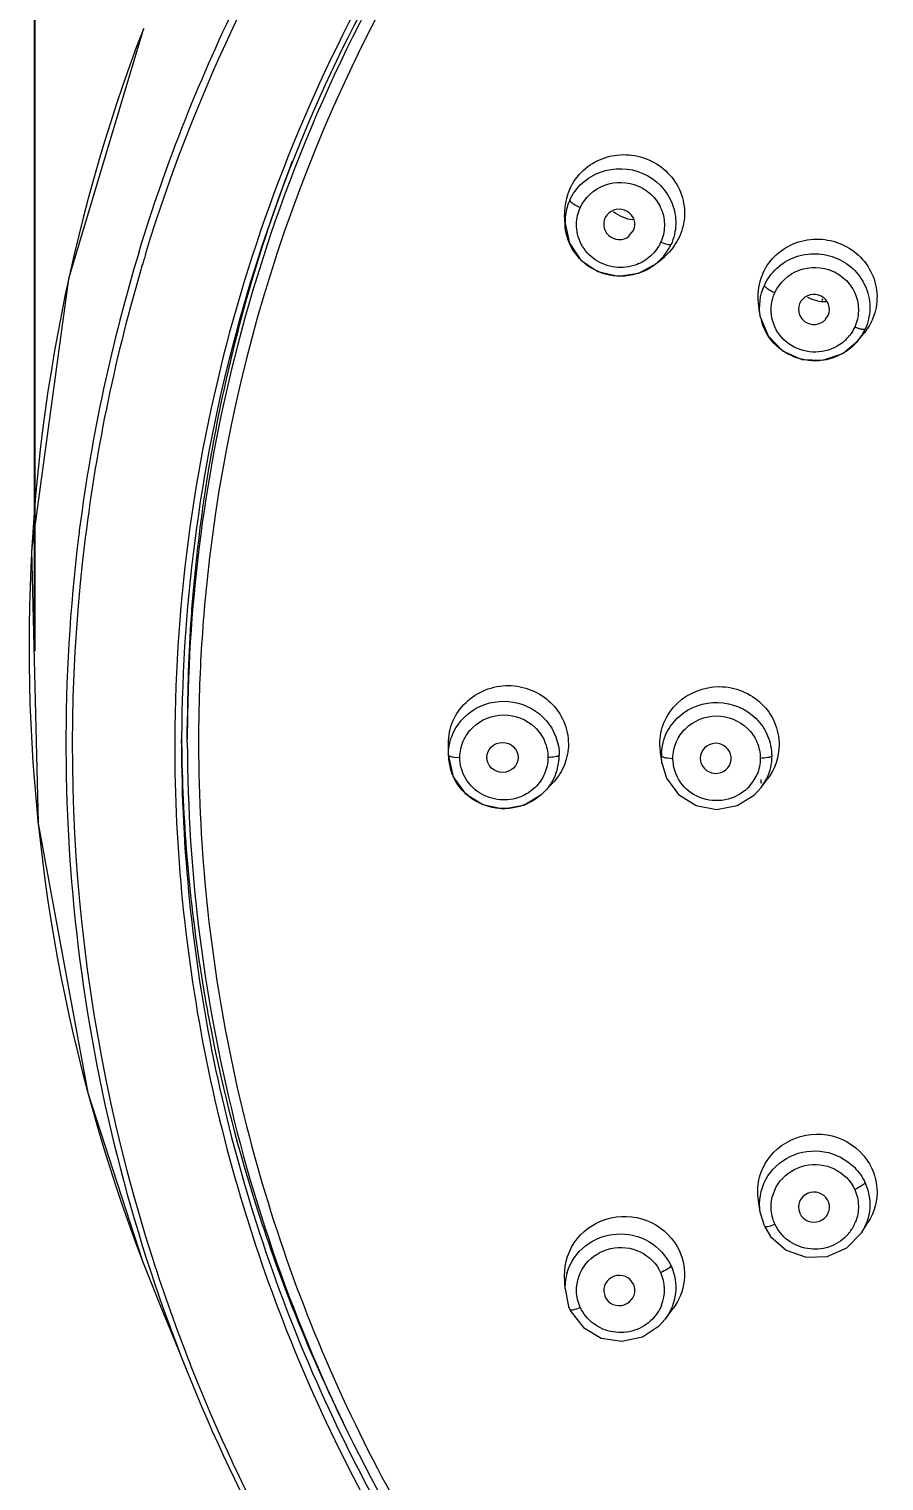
# Model space of a CAD drawing. Extents: x 8886 to 9306, y -19565 to -18971.
# Drawn here: x 8999.42 to 9016.12, y -19069.32 to -19040.98 of the extents above; entities that cross this region are included whole.
import ezdxf

# ---------------------------------------------------------------- set-up
doc = ezdxf.new("R2010")
doc.units = 0
doc.header["$MEASUREMENT"] = 0
doc.linetypes.add('HIDDEN2', pattern=[4.7625, 3.175, -1.5875])
doc.layers.get('DEFPOINTS').update_dxf_attribs({"linetype": 'CONTINUOUS'})
doc.layers.add('1', color=4, linetype='HIDDEN2', lineweight=13)
doc.layers.add('5', color=2, linetype='CONTINUOUS', lineweight=9)
doc.styles.get("Standard").update_dxf_attribs({"font": ''})
doc.styles.get('Standard').set_extended_font_data('Gulim')
doc.dimstyles.new('STANDARD$0', dxfattribs={"dimtxt": 3.5, "dimasz": 2.5, "dimexe": 0.7, "dimexo": 0.7, "dimgap": 0.5, "dimtad": 3, "dimdec": 4, "dimdsep": 46, "dimtxsty": 'Standard', "dimcen": 0, "dimclrd": 2, "dimclre": 2, "dimclrt": 4, "dimadec": 0, "dimazin": 0, "dimtp": 0.2, "dimtm": 0.1, "dimtfac": 0.5, "dimtdec": 4, "dimtmove": 1, "dimatfit": 3, "dimfxl": 1, "dimtolj": 1, "dimarcsym": 0})

# ---------------------------------------------------------------- blocks, each defined once
blk = doc.blocks.new('*D22')
at = {"layer": '5', "color": 2, "lineweight": -2, "transparency": 16777216}
for p, q in [((8999.535, -19053.123), (8999.535, -19011.678)), ((9070.495, -19053.551), (9070.495, -19011.678)), ((9004.535, -19012.378), (9065.495, -19012.378))]:
    blk.add_line(p, q, dxfattribs=at)
at = {"layer": '5', "color": 2, "transparency": 16777216}
for points in [[(9004.535, -19011.545), (9004.535, -19013.212), (8999.535, -19012.378)], [(9065.495, -19011.545), (9065.495, -19013.212), (9070.495, -19012.378)]]:
    blk.add_solid(points, dxfattribs=at)
at = {"layer": 'DEFPOINTS', "color": 0, "transparency": 16777216}
for p in [(9070.495, -19012.378), (8999.535, -19053.823), (9070.495, -19054.251)]:
    blk.add_point(p, dxfattribs=at)
at = {"layer": '5', "color": 4, "transparency": 16777216, "insert": (9033.41, -19008.014), "char_height": 5, "attachment_point": 5, "bg_fill": 3, "box_fill_scale": 1.25, "bg_fill_color": 256, "bg_fill_true_color": 13158600, "bg_fill_transparency": 0}
blk.add_mtext('\\A1;94.6', dxfattribs=at)

msp = doc.modelspace()

# ---------------------------------------------------------------- linework, layer by layer
at = {"layer": '1', "color": 7, "linetype": 'Continuous'}
for p, q in [((9010.081, -19044.41), (9010.187, -19044.463)), ((9009.889, -19044.788), (9009.882, -19044.606)), ((9009.889, -19044.789), (9009.889, -19044.775)), ((9011.135, -19045.015), (9011.226, -19044.912)), ((9011.688, -19045.543), (9011.677, -19045.553)), ((9011.688, -19045.543), (9011.829, -19045.423)), ((9014.919, -19046.243), (9014.904, -19046.283)), ((9013.709, -19046.609), (9013.672, -19046.418)), ((9014.974, -19046.645), (9015.028, -19046.573)), ((9015.642, -19046.832), (9015.546, -19046.797)), ((9015.601, -19047.074), (9015.721, -19046.931)), ((9015.609, -19047.064), (9015.601, -19047.073)), ((9002.855, -19052.162), (9002.85, -19052.219)), ((9002.512, -19054.845), (9002.512, -19054.592)), ((9002.267, -19054.845), (9002.267, -19054.917)), ((9002.401, -19054.837), (9002.401, -19054.917)), ((9002.401, -19054.917), (9002.401, -19054.849)), ((9002.512, -19054.908), (9002.512, -19054.845)), ((9007.611, -19055.145), (9007.611, -19054.924)), ((9011.751, -19055.104), (9011.739, -19054.942)), ((9007.612, -19055.173), (9007.611, -19055.145)), ((9007.612, -19055.174), (9007.706, -19055.576)), ((9007.721, -19055.191), (9007.836, -19055.199)), ((9008.365, -19055.199), (9008.365, -19055.209)), ((9011.784, -19055.322), (9011.751, -19055.104)), ((9011.782, -19055.314), (9011.771, -19055.164)), ((9011.883, -19055.208), (9011.996, -19055.216)), ((9012.53, -19055.216), (9012.538, -19055.268)), ((9011.784, -19055.322), (9011.87, -19055.603)), ((9009.434, -19055.918), (9009.471, -19055.882)), ((9009.489, -19055.864), (9009.472, -19055.882)), ((9009.489, -19055.864), (9009.644, -19055.702)), ((9013.591, -19055.926), (9013.725, -19055.776)), ((9013.717, -19055.787), (9013.845, -19055.618)), ((9013.725, -19055.776), (9013.717, -19055.787)), ((9013.701, -19064.078), (9013.665, -19063.846)), ((9013.782, -19064.345), (9013.701, -19064.078)), ((9014.457, -19064.032), (9014.475, -19064.098)), ((9013.783, -19064.349), (9013.904, -19064.551)), ((9015.679, -19064.477), (9015.806, -19064.28)), ((9001.637, -19065.033), (9002.012, -19065.973)), ((9009.889, -19065.575), (9009.881, -19065.321)), ((9010.65, -19065.624), (9010.67, -19065.726)), ((9009.982, -19065.974), (9010.004, -19066.018)), ((9010.004, -19066.018), (9010.248, -19066.329)), ((9011.847, -19066.162), (9012.001, -19065.957)), ((9011.737, -19066.287), (9011.838, -19066.174)), ((9002.601, -19067.122), (9002.567, -19067.038))]:
    msp.add_line(p, q, dxfattribs=at)
for points in [[(9001.654, -19040.969), (9000.193, -19045.854), (8999.471, -19051.158), (8999.599, -19056.488), (9000.572, -19061.746), (9001.637, -19065.033)], [(9009.889, -19044.774), (9009.975, -19045.159), (9010.2, -19045.488), (9010.533, -19045.713), (9010.929, -19045.804), (9011.331, -19045.746), (9011.677, -19045.553)], [(9013.709, -19046.609), (9013.856, -19046.968), (9014.139, -19047.261), (9014.515, -19047.429), (9014.927, -19047.446), (9015.316, -19047.312), (9015.609, -19047.064)], [(9007.706, -19055.576), (9007.94, -19055.901), (9008.282, -19056.12), (9008.683, -19056.2), (9009.086, -19056.129), (9009.434, -19055.918)], [(9011.87, -19055.603), (9012.107, -19055.925), (9012.449, -19056.139), (9012.849, -19056.214), (9013.248, -19056.139), (9013.591, -19055.926)], [(9013.904, -19064.551), (9014.21, -19064.82), (9014.598, -19064.957), (9015.012, -19064.942), (9015.39, -19064.775), (9015.678, -19064.479)], [(9009.889, -19065.57), (9009.959, -19065.919), (9009.982, -19065.974)], [(9002.012, -19065.973), (9002.169, -19066.352), (9002.345, -19066.784), (9002.501, -19067.172)], [(9010.248, -19066.329), (9010.597, -19066.533), (9011.001, -19066.597), (9011.4, -19066.51), (9011.737, -19066.287)]]:
    msp.add_lwpolyline(points, dxfattribs=at)
for centre, radius, start, end in [((9033.371, -19054.996), 31.104, 148.6596, 179.2553), ((9033.365, -19054.946), 30.964, 148.7391, 179.3319), ((9033.441, -19054.946), 30.712, 148.7771, 174.7992), ((9033.594, -19054.965), 31.098, 148.909, 165.4681), ((9033.047, -19053.027), 33.626, 159.0031, 200.9188), ((9033.449, -19054.66), 30.946, 158.9755, 164.211), ((9010.989, -19044.562), 1.108, 155.3983, 175.9806), ((9010.979, -19044.56), 1.098, 176.0183, 182.4047), ((9010.918, -19044.749), 1.03, 155.4239, 172.3241), ((9010.904, -19044.746), 1.015, 172.3619, 181.6057), ((9033.191, -19054.951), 33.053, 163.0773, 172.6493), ((9033.047, -19054.938), 32.776, 163.0469, 163.4188), ((9011.005, -19044.744), 1.051, 310.5255, 330.8745), ((9011.09, -19044.558), 1.138, 310.517, 314.8331), ((9011.03, -19044.759), 1.022, 330.9149, 335.3455), ((9033.107, -19054.954), 32.838, 163.4226, 172.9231), ((9014.756, -19046.208), 1.105, 155.3987, 190.9888), ((9033.279, -19054.61), 30.768, 164.2149, 167.1717), ((9014.709, -19046.406), 1.02, 191.4687, 196.4942), ((9014.864, -19046.209), 1.12, 324.6363, 335.3124), ((9014.784, -19046.442), 0.841, 312.525, 321.8905), ((9014.798, -19046.4), 1.048, 315.0676, 320.022), ((9014.796, -19046.399), 1.05, 320.69, 330.1407), ((9014.82, -19046.412), 1.023, 330.1513, 335.3421), ((9014.848, -19046.198), 1.139, 320.0003, 324.662), ((9033.227, -19054.851), 30.715, 165.5023, 179.5178), ((9033.267, -19054.606), 30.755, 167.1734, 174.9), ((9032.962, -19054.915), 32.822, 172.6609, 172.9758), ((9033.1, -19054.921), 32.959, 172.9947, 201.8204), ((9033.04, -19054.97), 32.774, 172.8808, 197.7737), ((9033.114, -19054.588), 30.602, 174.9077, 175.9945), ((9033.176, -19054.592), 30.664, 175.9957, 180.0015), ((9033.172, -19054.898), 30.44, 175.1194, 178.5133), ((9033.12, -19054.894), 30.388, 174.9485, 175.1184), ((9033.196, -19054.899), 30.464, 178.513, 179.3641), ((9033.174, -19054.967), 30.907, 179.3041, 179.7749), ((9033.037, -19054.918), 30.636, 179.3777, 179.8485), ((9033.188, -19054.845), 30.676, 179.5279, 180), ((9033.203, -19054.588), 30.804, 180.6118, 188.8616), ((9033.355, -19054.824), 30.843, 180.1551, 208.7639), ((9008.623, -19055.144), 1.011, 181.6534, 185.4739), ((9008.643, -19055.142), 1.032, 185.5002, 200.372), ((9008.75, -19055.153), 1.026, 339.4383, 355.2766), ((9008.77, -19055.155), 1.006, 355.2992, 359.9835), ((9012.772, -19055.164), 1.001, 176.8762, 179.9884), ((9012.885, -19055.21), 0.819, 326.2955, 336.7115), ((9008.826, -19054.918), 1.133, 316.2213, 318.4557), ((9012.873, -19055.203), 0.833, 314.1176, 326.2908), ((9033.847, -19054.048), 20.198, 184.4872, 184.6999), ((9012.89, -19055.161), 1.037, 323.6368, 334.5267), ((9033.259, -19054.577), 30.861, 188.8658, 190.7479), ((9033.316, -19054.564), 30.919, 190.7527, 197.3941), ((9033.469, -19054.514), 31.079, 197.3965, 201.2183), ((9014.788, -19063.957), 0.835, 315.7876, 330.4286), ((9014.805, -19063.967), 0.815, 330.4513, 338.3507), ((9033.34, -19054.894), 33.082, 197.7415, 201.5366), ((9010.907, -19065.545), 1.019, 163.2839, 181.4018), ((9011.023, -19065.592), 0.808, 338.317, 24.6242), ((9033.552, -19054.481), 31.169, 201.2203, 206.0718)]:
    msp.add_arc(centre, radius, start, end, dxfattribs=at)
for centre, major_axis, ratio, start_param, end_param in [((9010.948, -19044.792), (-0.304, 0.016), 0.967593, 2.775452, 8.588747), ((9011.293, -19044.011), (-0.715, 0.038), 0.967593, 0.927238, 1.511476), ((9014.751, -19046.453), (-0.302, 0.007), 0.96954, 2.745402, 8.722253), ((9014.974, -19045.602), (-0.719, 0.016), 0.96954, 7.368346, 7.894509), ((9012.833, -19055.216), (-0.303, 0), 0.968966, 0.179804, 6.283185), ((9014.751, -19063.978), (-0.302, -0.007), 0.96954, 0.39619, 6.447355), ((9010.948, -19065.605), (-0.304, -0.016), 0.967593, 0.366141, 6.293839)]:
    msp.add_ellipse(centre, major_axis=major_axis, ratio=ratio, start_param=start_param, end_param=end_param, dxfattribs=at)
msp.add_ellipse((9008.669, -19055.199), major_axis=(-0.304, 0), ratio=0.966278, dxfattribs=at)
for points, knots in [([(9001.569, -19045.33), (9002.097, -19043.592), (9003.447, -19040.191), (9006.277, -19035.481), (9009.847, -19031.271), (9015.466, -19026.469), (9023.858, -19022.216), (9031.313, -19021.055), (9035.026, -19021.055)], [0, 0, 0, 0, 0.123428, 0.24732, 0.371769, 0.496809, 0.747716, 1, 1, 1, 1]), ([(9001.696, -19045.381), (9002.749, -19041.926), (9006.045, -19035.288), (9013.91, -19027.432), (9023.903, -19022.38), (9031.328, -19021.222), (9035.026, -19021.217)], [0, 0, 0, 0, 0.246895, 0.495981, 0.747292, 1, 1, 1, 1]), ([(9009.981, -19044.1), (9010.044, -19043.964), (9010.226, -19043.714), (9010.623, -19043.475), (9011.083, -19043.402), (9011.538, -19043.504), (9011.92, -19043.767), (9012.172, -19044.152), (9012.254, -19044.603), (9012.184, -19044.901), (9012.122, -19045.035)], [0, 0, 0, 0, 0.124198, 0.249699, 0.376246, 0.502905, 0.628725, 0.753222, 0.876665, 1, 1, 1, 1]), ([(9009.981, -19044.32), (9010.039, -19044.195), (9010.208, -19043.965), (9010.69, -19043.672), (9011.452, -19043.688), (9011.983, -19044.235), (9012.08, -19044.786), (9012.016, -19045.061), (9011.959, -19045.185)], [0, 0, 0, 0, 0.125365, 0.25205, 0.50303, 0.75092, 0.875509, 1, 1, 1, 1]), ([(9010.187, -19044.463), (9010.277, -19044.267), (9010.637, -19043.937), (9011.238, -19043.962), (9011.608, -19044.215), (9011.793, -19044.496), (9011.853, -19044.825), (9011.802, -19045.043), (9011.757, -19045.142)], [0, 0, 0, 0, 0.247697, 0.498895, 0.625712, 0.751095, 0.875506, 1, 1, 1, 1]), ([(9009.981, -19044.32), (9009.981, -19044.336), (9010.021, -19044.371), (9010.056, -19044.395), (9010.081, -19044.41)], [0, 0, 0, 0, 0.342407, 1, 1, 1, 1]), ([(9011.677, -19045.553), (9011.525, -19045.679), (9011.139, -19045.849), (9010.52, -19045.766), (9010.033, -19045.379), (9009.897, -19044.983), (9009.889, -19044.789)], [0, 0, 0, 0, 0.250829, 0.503299, 0.753495, 1, 1, 1, 1]), ([(9011.282, -19045.579), (9011.152, -19045.627), (9010.864, -19045.661), (9010.462, -19045.511), (9010.176, -19045.195), (9010.111, -19044.918), (9010.114, -19044.783)], [0, 0, 0, 0, 0.252952, 0.505084, 0.753989, 1, 1, 1, 1]), ([(9013.752, -19045.747), (9013.814, -19045.612), (9013.996, -19045.364), (9014.39, -19045.125), (9014.848, -19045.051), (9015.301, -19045.152), (9015.682, -19045.413), (9015.932, -19045.798), (9016.013, -19046.246), (9015.943, -19046.543), (9015.882, -19046.677)], [0, 0, 0, 0, 0.124235, 0.249787, 0.376366, 0.503028, 0.628814, 0.753262, 0.876664, 1, 1, 1, 1]), ([(9011.959, -19045.185), (9011.953, -19045.191), (9011.926, -19045.193), (9011.859, -19045.182), (9011.799, -19045.16), (9011.757, -19045.142)], [0, 0, 0, 0, 0.123332, 0.343226, 1, 1, 1, 1]), ([(9013.782, -19045.982), (9013.839, -19045.857), (9014.007, -19045.627), (9014.371, -19045.407), (9014.794, -19045.338), (9015.213, -19045.431), (9015.565, -19045.672), (9015.796, -19046.027), (9015.87, -19046.441), (9015.806, -19046.715), (9015.749, -19046.839)], [0, 0, 0, 0, 0.124269, 0.249881, 0.376496, 0.503157, 0.628901, 0.753298, 0.876664, 1, 1, 1, 1]), ([(9013.987, -19046.123), (9014.076, -19045.928), (9014.434, -19045.599), (9015.032, -19045.622), (9015.399, -19045.874), (9015.583, -19046.154), (9015.642, -19046.482), (9015.591, -19046.699), (9015.546, -19046.797)], [0, 0, 0, 0, 0.24772, 0.498888, 0.625703, 0.751081, 0.875497, 1, 1, 1, 1]), ([(9013.782, -19045.982), (9013.783, -19045.993), (9013.805, -19046.017), (9013.87, -19046.067), (9013.937, -19046.101), (9013.987, -19046.123)], [0, 0, 0, 0, 0.129818, 0.358254, 1, 1, 1, 1]), ([(9015.353, -19047.062), (9015.232, -19047.172), (9014.917, -19047.324), (9014.403, -19047.26), (9014.006, -19046.933), (9013.91, -19046.6), (9013.914, -19046.44)], [0, 0, 0, 0, 0.251393, 0.504186, 0.753972, 1, 1, 1, 1]), ([(9015.54, -19047.14), (9015.41, -19047.27), (9015.072, -19047.465), (9014.495, -19047.471), (9013.986, -19047.199), (9013.782, -19046.871), (9013.731, -19046.696)], [0, 0, 0, 0, 0.249966, 0.502045, 0.752769, 1, 1, 1, 1]), ([(9015.749, -19046.839), (9015.742, -19046.848), (9015.697, -19046.846), (9015.665, -19046.839), (9015.642, -19046.832)], [0, 0, 0, 0, 0.334869, 1, 1, 1, 1]), ([(9007.611, -19054.924), (9007.611, -19054.776), (9007.674, -19054.476), (9008.019, -19053.977), (9008.785, -19053.671), (9009.547, -19053.984), (9009.892, -19054.485), (9009.955, -19054.786), (9009.955, -19054.934)], [0, 0, 0, 0, 0.124338, 0.249511, 0.499222, 0.749716, 0.875436, 1, 1, 1, 1]), ([(9011.739, -19054.942), (9011.739, -19054.795), (9011.801, -19054.496), (9012.144, -19053.998), (9012.906, -19053.692), (9013.665, -19054.004), (9014.008, -19054.504), (9014.07, -19054.803), (9014.07, -19054.951)], [0, 0, 0, 0, 0.124367, 0.249593, 0.49936, 0.749779, 0.875449, 1, 1, 1, 1]), ([(9007.677, -19054.787), (9007.762, -19054.56), (9008.116, -19054.157), (9008.895, -19054.034), (9009.587, -19054.414), (9009.776, -19054.914), (9009.776, -19055.155)], [0, 0, 0, 0, 0.248302, 0.501111, 0.752976, 1, 1, 1, 1]), ([(9011.773, -19055.109), (9011.78, -19054.976), (9011.85, -19054.707), (9012.181, -19054.269), (9012.88, -19054.013), (9013.563, -19054.308), (9013.87, -19054.764), (9013.925, -19055.036), (9013.925, -19055.17)], [0, 0, 0, 0, 0.124438, 0.249777, 0.499791, 0.750044, 0.875555, 1, 1, 1, 1]), ([(9007.836, -19055.199), (9007.836, -19055.09), (9007.882, -19054.87), (9008.136, -19054.504), (9008.696, -19054.278), (9009.256, -19054.504), (9009.509, -19054.87), (9009.555, -19055.09), (9009.555, -19055.199)], [0, 0, 0, 0, 0.124431, 0.249875, 0.499988, 0.750108, 0.875561, 1, 1, 1, 1]), ([(9011.996, -19055.216), (9011.996, -19055.108), (9012.042, -19054.889), (9012.293, -19054.524), (9012.849, -19054.299), (9013.406, -19054.524), (9013.657, -19054.889), (9013.703, -19055.108), (9013.703, -19055.216)], [0, 0, 0, 0, 0.124439, 0.249889, 0.499981, 0.750084, 0.875546, 1, 1, 1, 1]), ([(9002.734, -19054.561), (9002.711, -19056.616), (9003.085, -19060.747), (9004.883, -19066.704), (9007.847, -19072.205), (9011.861, -19077.033), (9016.768, -19081.004), (9022.379, -19083.965), (9028.474, -19085.804), (9032.709, -19086.235), (9034.825, -19086.248)], [0, 0, 0, 0, 0.12319, 0.246646, 0.370611, 0.495244, 0.620602, 0.746632, 0.87317, 1, 1, 1, 1]), ([(9002.267, -19054.917), (9002.264, -19056.997), (9002.681, -19061.174), (9004.553, -19067.186), (9007.598, -19072.729), (9011.697, -19077.584), (9016.692, -19081.569), (9022.389, -19084.529), (9028.567, -19086.354), (9032.855, -19086.767), (9034.996, -19086.769)], [0, 0, 0, 0, 0.123179, 0.246636, 0.370608, 0.495252, 0.620617, 0.74665, 0.873183, 1, 1, 1, 1]), ([(9002.399, -19054.917), (9002.399, -19056.988), (9002.821, -19061.145), (9004.694, -19067.128), (9007.733, -19072.641), (9011.82, -19077.47), (9016.796, -19081.431), (9022.471, -19084.372), (9028.624, -19086.183), (9032.893, -19086.59), (9035.025, -19086.59)], [0, 0, 0, 0, 0.123181, 0.246634, 0.370608, 0.495253, 0.620621, 0.746653, 0.873186, 1, 1, 1, 1]), ([(9007.611, -19055.145), (9007.611, -19055.158), (9007.659, -19055.182), (9007.694, -19055.187), (9007.721, -19055.191)], [0, 0, 0, 0, 0.323811, 1, 1, 1, 1]), ([(9009.027, -19055.965), (9008.898, -19056.017), (9008.611, -19056.059), (9008.204, -19055.92), (9007.909, -19055.611), (9007.836, -19055.334), (9007.836, -19055.199)], [0, 0, 0, 0, 0.252821, 0.505015, 0.753902, 1, 1, 1, 1]), ([(9009.776, -19055.155), (9009.759, -19055.177), (9009.675, -19055.191), (9009.603, -19055.199), (9009.555, -19055.199)], [0, 0, 0, 0, 0.368312, 1, 1, 1, 1]), ([(9011.771, -19055.164), (9011.773, -19055.177), (9011.82, -19055.198), (9011.856, -19055.205), (9011.883, -19055.208)], [0, 0, 0, 0, 0.332768, 1, 1, 1, 1]), ([(9013.453, -19055.8), (9013.335, -19055.915), (9013.023, -19056.075), (9012.508, -19056.026), (9012.1, -19055.708), (9011.996, -19055.376), (9011.996, -19055.216)], [0, 0, 0, 0, 0.251215, 0.50399, 0.753839, 1, 1, 1, 1]), ([(9013.925, -19055.17), (9013.919, -19055.179), (9013.893, -19055.192), (9013.819, -19055.212), (9013.752, -19055.216), (9013.703, -19055.216)], [0, 0, 0, 0, 0.13665, 0.363294, 1, 1, 1, 1]), ([(9009.472, -19055.882), (9009.345, -19056.008), (9009.019, -19056.199), (9008.459, -19056.218), (9007.955, -19055.974), (9007.738, -19055.667), (9007.676, -19055.501)], [0, 0, 0, 0, 0.249523, 0.501466, 0.752468, 1, 1, 1, 1]), ([(9013.665, -19063.846), (9013.644, -19063.714), (9013.652, -19063.437), (9013.866, -19062.93), (9014.467, -19062.498), (9015.342, -19062.562), (9015.77, -19062.98), (9015.882, -19063.225)], [0, 0, 0, 0, 0.124406, 0.249178, 0.498484, 0.750992, 1, 1, 1, 1]), ([(9013.701, -19064.078), (9013.667, -19063.865), (9013.747, -19063.399), (9014.261, -19062.922), (9014.958, -19062.825), (9015.384, -19063.043), (9015.54, -19063.2)], [0, 0, 0, 0, 0.245767, 0.494999, 0.748051, 1, 1, 1, 1]), ([(9013.914, -19063.993), (9013.909, -19063.807), (9014.043, -19063.415), (9014.567, -19063.101), (9015.175, -19063.168), (9015.468, -19063.463), (9015.546, -19063.635)], [0, 0, 0, 0, 0.246475, 0.497563, 0.750605, 1, 1, 1, 1]), ([(9015.749, -19063.501), (9015.736, -19063.53), (9015.662, -19063.576), (9015.593, -19063.615), (9015.546, -19063.635)], [0, 0, 0, 0, 0.382349, 1, 1, 1, 1]), ([(9015.749, -19063.501), (9015.819, -19063.654), (9015.884, -19064.002), (9015.77, -19064.336), (9015.679, -19064.477)], [0, 0, 0, 0, 0.49989, 1, 1, 1, 1]), ([(9009.881, -19065.321), (9009.873, -19065.066), (9010.055, -19064.528), (9010.776, -19064.097), (9011.611, -19064.191), (9012.014, -19064.597), (9012.122, -19064.833)], [0, 0, 0, 0, 0.245989, 0.496703, 0.750142, 1, 1, 1, 1]), ([(9013.783, -19064.349), (9013.786, -19064.356), (9013.813, -19064.361), (9013.88, -19064.35), (9013.943, -19064.328), (9013.987, -19064.309)], [0, 0, 0, 0, 0.108664, 0.321972, 1, 1, 1, 1]), ([(9015.387, -19064.539), (9015.291, -19064.637), (9015.046, -19064.789), (9014.619, -19064.82), (9014.225, -19064.655), (9014.044, -19064.432), (9013.987, -19064.309)], [0, 0, 0, 0, 0.249847, 0.501776, 0.752491, 1, 1, 1, 1]), ([(9009.931, -19065.252), (9009.992, -19065.05), (9010.254, -19064.672), (9010.894, -19064.438), (9011.558, -19064.59), (9011.87, -19064.931), (9011.959, -19065.125)], [0, 0, 0, 0, 0.246932, 0.498391, 0.751009, 1, 1, 1, 1]), ([(9010.114, -19065.616), (9010.109, -19065.429), (9010.245, -19065.036), (9010.772, -19064.72), (9011.383, -19064.786), (9011.678, -19065.083), (9011.757, -19065.255)], [0, 0, 0, 0, 0.246476, 0.497589, 0.750638, 1, 1, 1, 1]), ([(9012.122, -19064.833), (9012.204, -19065.011), (9012.272, -19065.418), (9012.118, -19065.8), (9012.001, -19065.957)], [0, 0, 0, 0, 0.499764, 1, 1, 1, 1]), ([(9011.959, -19065.125), (9011.944, -19065.152), (9011.872, -19065.198), (9011.802, -19065.236), (9011.757, -19065.255)], [0, 0, 0, 0, 0.389403, 1, 1, 1, 1]), ([(9011.959, -19065.125), (9012.034, -19065.289), (9012.098, -19065.664), (9011.955, -19066.018), (9011.847, -19066.162)], [0, 0, 0, 0, 0.499763, 1, 1, 1, 1]), ([(9009.982, -19065.974), (9009.986, -19065.981), (9010.013, -19065.987), (9010.08, -19065.975), (9010.142, -19065.953), (9010.187, -19065.934)], [0, 0, 0, 0, 0.108567, 0.321835, 1, 1, 1, 1]), ([(9011.596, -19066.164), (9011.5, -19066.263), (9011.253, -19066.415), (9010.823, -19066.448), (9010.426, -19066.282), (9010.244, -19066.058), (9010.187, -19065.934)], [0, 0, 0, 0, 0.249856, 0.501794, 0.752498, 1, 1, 1, 1]), ([(9002.502, -19067.172), (9003.516, -19069.711), (9006.192, -19074.571), (9009.964, -19078.637), (9012.062, -19080.418)], [0, 0, 0, 0, 0.498344, 1, 1, 1, 1]), ([(9012.125, -19080.354), (9010.034, -19078.574), (9006.275, -19074.511), (9003.609, -19069.657), (9002.601, -19067.122)], [0, 0, 0, 0, 0.501692, 1, 1, 1, 1])]:
    msp.add_open_spline(points, degree=3, knots=knots, dxfattribs=at)
for points in [[(9010.114, -19044.783), (9010.116, -19044.673), (9010.141, -19044.563), (9010.187, -19044.463)], [(9012.122, -19045.035), (9012.066, -19045.157), (9011.987, -19045.27), (9011.892, -19045.365)], [(9011.757, -19045.142), (9011.711, -19045.242), (9011.644, -19045.333), (9011.563, -19045.408)], [(9011.563, -19045.408), (9011.482, -19045.482), (9011.385, -19045.541), (9011.282, -19045.579)], [(9013.707, -19046.601), (9013.668, -19046.397), (9013.695, -19046.171), (9013.782, -19045.982)], [(9013.914, -19046.44), (9013.916, -19046.332), (9013.942, -19046.221), (9013.987, -19046.123)], [(9015.546, -19046.797), (9015.52, -19046.855), (9015.486, -19046.91), (9015.446, -19046.961)], [(9007.611, -19055.145), (9007.611, -19055.023), (9007.634, -19054.9), (9007.677, -19054.787)], [(9009.955, -19054.934), (9009.955, -19055.067), (9009.93, -19055.202), (9009.883, -19055.326)], [(9014.07, -19054.951), (9014.07, -19055.185), (9013.987, -19055.43), (9013.845, -19055.618)], [(9009.555, -19055.199), (9009.555, -19055.307), (9009.532, -19055.418), (9009.489, -19055.518)], [(9013.703, -19055.216), (9013.703, -19055.324), (9013.68, -19055.435), (9013.637, -19055.534)], [(9013.925, -19055.17), (9013.925, -19055.319), (9013.891, -19055.472), (9013.826, -19055.607)], [(9009.489, -19055.518), (9009.446, -19055.618), (9009.382, -19055.71), (9009.304, -19055.786)], [(9009.711, -19055.513), (9009.662, -19055.643), (9009.585, -19055.764), (9009.489, -19055.864)], [(9009.883, -19055.326), (9009.835, -19055.451), (9009.763, -19055.57), (9009.674, -19055.67)], [(9009.304, -19055.786), (9009.225, -19055.862), (9009.129, -19055.924), (9009.027, -19055.965)], [(9015.54, -19063.2), (9015.626, -19063.287), (9015.698, -19063.39), (9015.749, -19063.501)], [(9015.882, -19063.225), (9015.936, -19063.344), (9015.97, -19063.474), (9015.98, -19063.605)], [(9015.546, -19063.635), (9015.591, -19063.733), (9015.617, -19063.843), (9015.619, -19063.952)], [(9015.98, -19063.605), (9015.996, -19063.837), (9015.932, -19064.085), (9015.806, -19064.28)], [(9013.987, -19064.309), (9013.942, -19064.211), (9013.917, -19064.101), (9013.914, -19063.993)], [(9015.619, -19063.952), (9015.622, -19064.059), (9015.602, -19064.168), (9015.563, -19064.268)], [(9010.187, -19065.934), (9010.142, -19065.835), (9010.116, -19065.725), (9010.114, -19065.616)], [(9011.774, -19065.891), (9011.733, -19065.992), (9011.672, -19066.086), (9011.596, -19066.164)]]:
    msp.add_open_spline(points, degree=3, dxfattribs=at)

# ---------------------------------------------------------------- next in the draw order: dimensions: what is measured, and where the dimension line sits
at = {"layer": '5'}
dim = msp.add_linear_dim(base=(9070.495, -19012.378), p1=(8999.535, -19053.823), p2=(9070.495, -19054.251), dimstyle='STANDARD$0', override={"dimtxt": 5, "dimasz": 5, "dimdec": 1, "dimlfac": 1.333333, "dimzin": 9, "dimtdec": 1, "dimfxl": 1.25, "dimtfill": 1}, dxfattribs=at)
dim.commit()
dim.dimension.update_dxf_attribs({"geometry": '*D22', "text_midpoint": (9033.41, -19011.081), "dimtype": 160})

doc.saveas('drawing.dxf')
